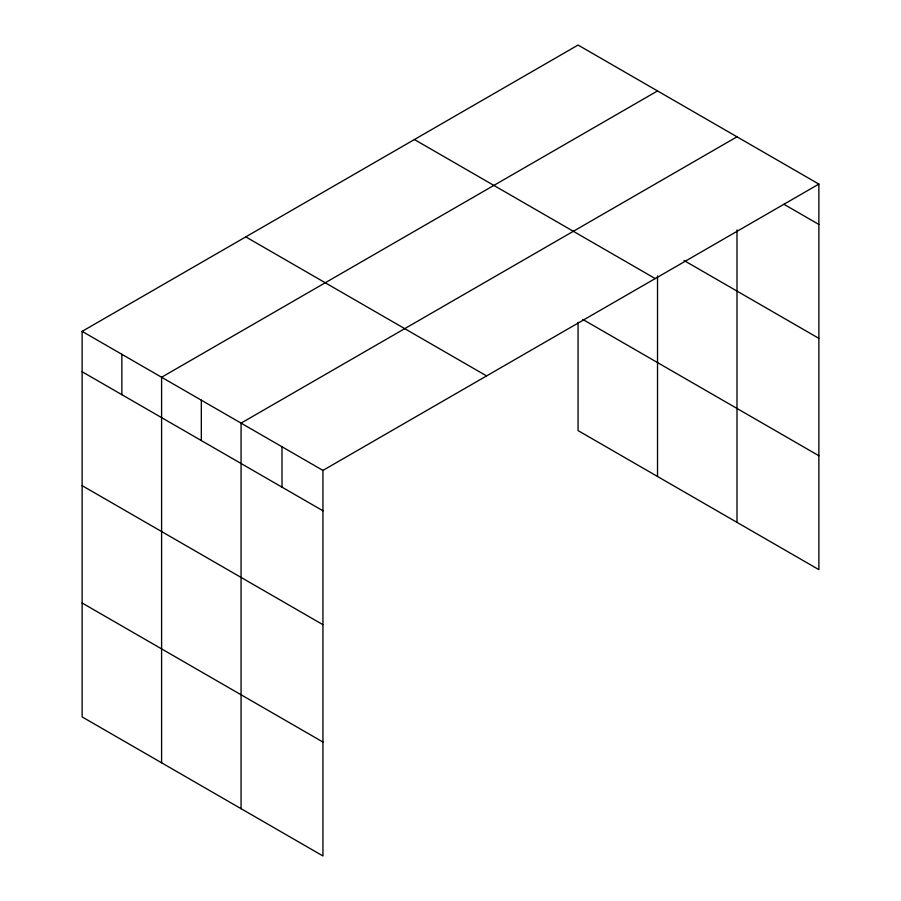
<?xml version="1.0" encoding="UTF-8"?>
<svg xmlns="http://www.w3.org/2000/svg" width="901" height="901" viewBox="0 0 901 901"><rect width="100%" height="100%" fill="white"/><g stroke="black" fill="none" stroke-linecap="round" stroke-linejoin="round"><path stroke-width="1.35" d="M818.874 184.086L322.941 470.401L322.941 855.95L82.126 716.914L82.126 331.365L578.059 45.05L818.874 184.086L818.874 569.635L578.059 430.599L578.059 322.243M657.527 90.933L161.594 377.249L161.594 762.798M736.995 136.817L241.063 423.132L241.063 808.681M783.949 204.29L818.874 224.45M684.017 260.502L818.874 338.359M414.404 139.531L655.218 278.567M582.868 319.472L818.874 455.726M245.782 236.884L486.596 375.92M82.126 331.365L322.941 470.401M82.126 371.741L322.941 510.777M82.126 485.65L322.941 624.686M82.126 603.006L322.941 742.041M736.995 229.969L736.995 522.355M657.527 275.943L657.527 476.483M282.002 446.761L282.002 487.137M201.328 400.19L201.328 440.555M121.86 354.307L121.86 394.683"/></g></svg>
